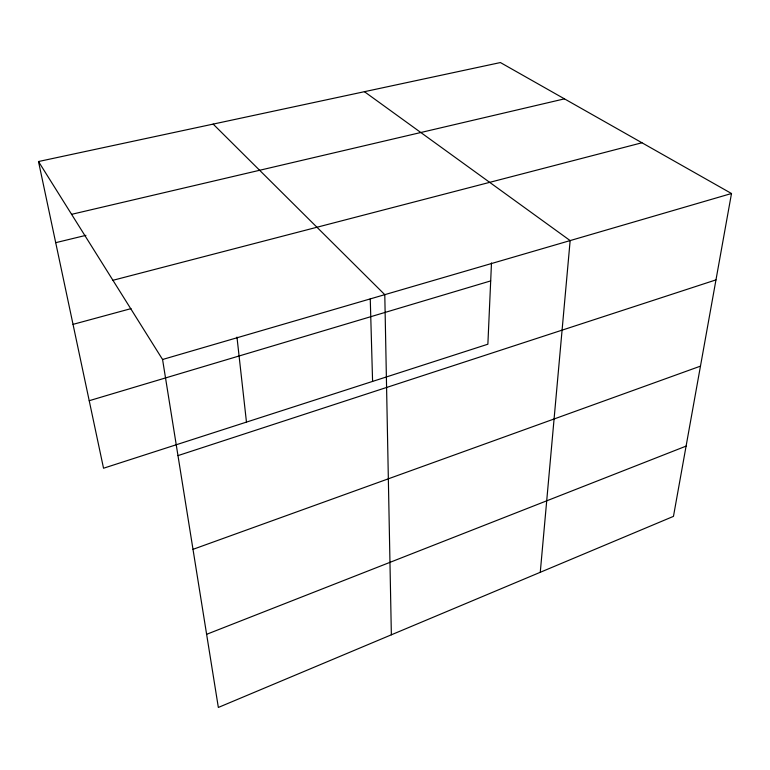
<?xml version="1.0" encoding="UTF-8"?>
<svg xmlns="http://www.w3.org/2000/svg" width="770" height="770" viewBox="0 0 770 770"><rect width="100%" height="100%" fill="white"/><g stroke="black" fill="none" stroke-linecap="round" stroke-linejoin="round"><path stroke-width="1.16" d="M491.491 262.936L487.872 344.209L103.536 468.227L38.5 161.527L500.404 62.553L731.5 193.511L673.461 516.372L218.343 707.447L162.566 359.494L38.5 161.527M540.271 572.283L570.147 240.587L364.412 91.688M206.62 634.316L686.089 446.119M193.001 549.337L700.469 366.135M177.976 455.609L715.975 279.885M89.224 400.708L490.692 280.906M162.566 359.494L731.5 193.511M73.034 324.363L131.025 308.626M112.93 280.29L641.949 142.768M55.71 242.675L85.922 235.351M71.591 214.339L564.458 98.849M213.165 124.105L384.788 294.66L391.362 634.807M236.968 337.087L246.467 422.104M370.255 298.856L372.584 381.41"/></g></svg>
